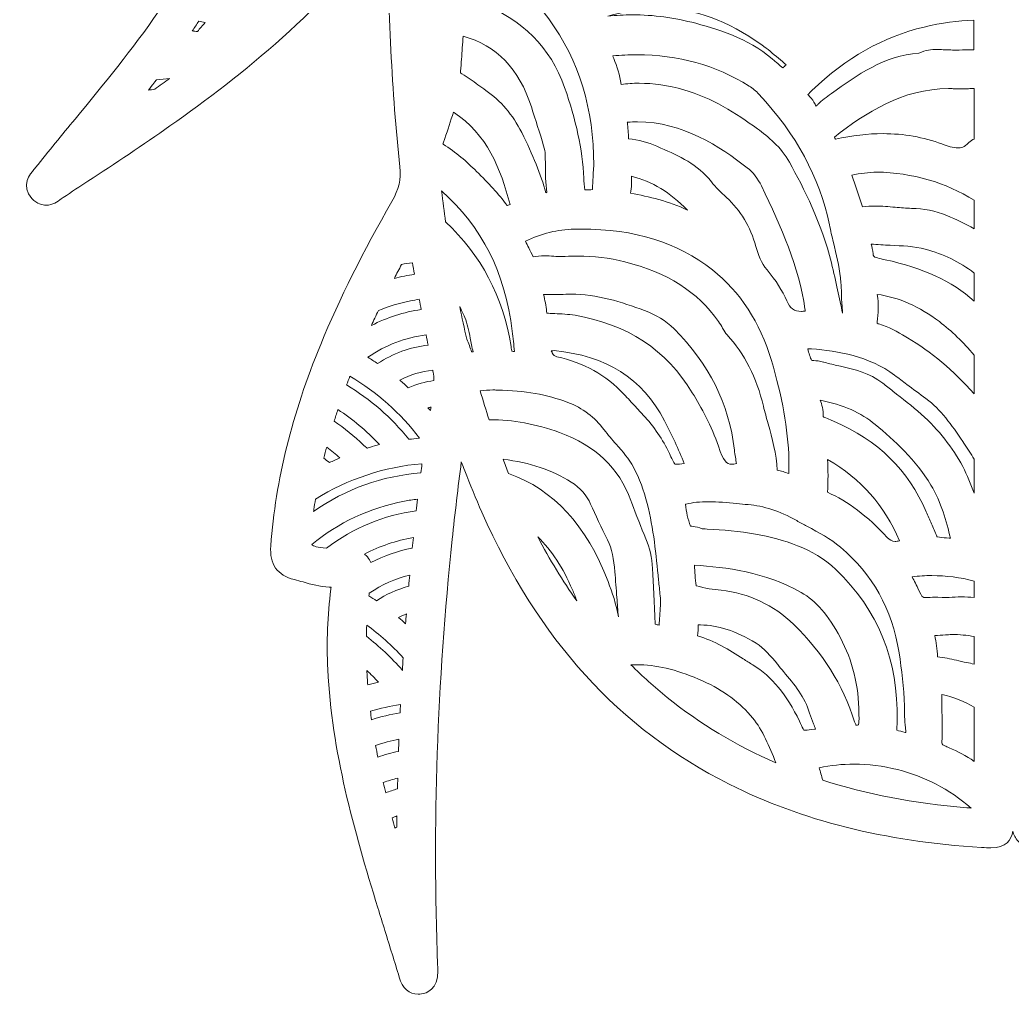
# Model space of a CAD drawing. Extents: x 55 to 1945, y -803 to -197.
# Drawn here: x 532.1 to 757.6, y -800.3 to -578.7 of the extents above; entities that cross this region are included whole.
import ezdxf

# ---------------------------------------------------------------- set-up
doc = ezdxf.new("R2010")
doc.units = 0
doc.header["$MEASUREMENT"] = 0
doc.layers.add('Layer 1', color=7, linetype='Continuous')

# ---------------------------------------------------------------- blocks, each defined once
blk = doc.blocks.new('block 2')
at = {"layer": 'Layer 1', "lineweight": 0}
for points, knots in [([(980.2, -612.68), (978.01, -609.98), (975.82, -607.29), (973.62, -604.6), (968.72, -598.59), (963.66, -592.38), (958.81, -586.19), (951.38, -576.7), (942.23, -563.82), (937.35, -548.26), (936.88, -546.77), (937, -546.29), (938.11, -545.24), (945.05, -538.69), (950.03, -531.23), (952.92, -523.05), (954.92, -517.36), (954.23, -515.91), (948.58, -513.87), (928.52, -506.64), (912.42, -493.97), (900.72, -476.21), (899.19, -473.89), (898.47, -471.72), (898.4, -469.18), (898.25, -464.07), (897.58, -458.73), (896.4, -453.32), (894.46, -444.44), (891.27, -434.42), (882.3, -427.47), (881.82, -427.09), (881.34, -426.74), (880.84, -426.4), (885.52, -422.49), (888.82, -417.27), (890.88, -410.54), (893.45, -402.18), (894.08, -392.92), (892.88, -381.39), (892.88, -381.39), (892.79, -380.54), (892.79, -380.54), (891.75, -370.64), (891.75, -370.64), (898.02, -362.41), (912.49, -343.4), (928.05, -332.67), (947, -328.65), (949, -328.22), (950.32, -327.37), (951.03, -326.06), (952.01, -324.26), (951.42, -322.25), (950.89, -320.89), (946.39, -309.26), (938.54, -301.57), (927.54, -298.03), (926.54, -297.71), (926.54, -297.65), (926.53, -296.78), (926.51, -292.92), (926.78, -289.16), (927.33, -285.61), (929.56, -271.21), (935.07, -257.96), (941.5, -243.37), (941.6, -243.13), (941.79, -242.81), (941.98, -242.48), (942.74, -241.18), (944.76, -237.73), (941.36, -235.19), (940.46, -234.51), (939.51, -234.17), (938.54, -234.17), (936.38, -234.17), (935.04, -235.8), (934.16, -236.89), (933.92, -237.18), (933.7, -237.45), (933.53, -237.61), (911.04, -259.03), (894.13, -285.43), (881.81, -318.32), (880.74, -321.18), (879.69, -324.04), (878.61, -327.02), (873.63, -315.34), (866.33, -304.93), (856.88, -296.02), (855.65, -294.86), (855.39, -294.08), (855.68, -292.39), (858.16, -277.79), (856.25, -264.3), (850, -252.3), (849.56, -251.44), (849.45, -250.71), (849.62, -249.67), (852.55, -231.6), (844.41, -214.21), (828.89, -205.34), (822.41, -201.64), (815.12, -199.69), (807.81, -199.69), (797.77, -199.69), (788.2, -203.19), (780.13, -209.83), (779.41, -210.42), (779.06, -210.53), (778.62, -210.53), (778.48, -210.53), (778.32, -210.51), (778.15, -210.49), (771.35, -209.5), (764.48, -209), (757.73, -209), (751.12, -209), (744.44, -209.48), (737.88, -210.43), (737.6, -210.47), (737.35, -210.49), (737.13, -210.49), (736.54, -210.49), (736.05, -210.36), (735.27, -209.72), (727.41, -203.26), (717.65, -199.71), (707.77, -199.71), (700.37, -199.71), (693.01, -201.69), (686.48, -205.44), (670.95, -214.36), (662.86, -231.82), (665.87, -249.91), (666.02, -250.8), (665.92, -251.42), (665.51, -252.2), (659.13, -264.39), (657.26, -277.72), (659.82, -292.95), (660.04, -294.26), (659.87, -294.75), (658.87, -295.69), (649.22, -304.74), (641.81, -315.28), (636.8, -327.05), (633.94, -319.07), (631.27, -312.04), (628.24, -305.09), (616.62, -278.45), (600.8, -255.52), (581.25, -236.94), (581.09, -236.79), (580.93, -236.62), (580.77, -236.44), (579.95, -235.53), (578.71, -234.17), (576.73, -234.17), (575.84, -234.17), (574.97, -234.46), (574.13, -235.03), (570.78, -237.34), (572.55, -240.68), (573.13, -241.78), (573.24, -241.99), (573.34, -242.19), (573.43, -242.38), (576.28, -248.67), (579.56, -256.14), (582.31, -263.9), (585.68, -273.41), (589.09, -284.74), (588.81, -296.61), (588.79, -297.46), (588.69, -297.65), (588.68, -297.67), (588.68, -297.67), (588.54, -297.81), (588, -297.98), (577.24, -301.41), (569.49, -308.75), (564.95, -319.8), (563.93, -322.29), (563.28, -324.19), (564.19, -325.96), (565.1, -327.71), (567.06, -328.29), (569.53, -328.86), (575.92, -330.33), (582.04, -332.65), (587.72, -335.77), (601.19, -343.16), (612.55, -354.39), (623.49, -371.1), (623.85, -371.66), (623.8, -372.22), (623.58, -373.56), (623.58, -373.56), (623.52, -373.89), (623.52, -373.89), (622.22, -381.95), (621.82, -389.79), (622.33, -397.19), (622.96, -406.5), (625, -417.98), (634.73, -426.42), (628.9, -430.37), (624.67, -436), (621.85, -443.54), (619.02, -451.1), (617.47, -459.67), (616.95, -470.52), (616.86, -472.32), (616.41, -473.77), (615.48, -475.22), (603.68, -493.54), (587.21, -506.58), (566.51, -513.98), (562.16, -515.53), (560.85, -518.28), (562.39, -522.64), (565.45, -531.28), (570.63, -539.02), (577.79, -545.62), (578.63, -546.39), (578.7, -546.68), (578.35, -547.79), (575.44, -557.15), (570.75, -566.38), (563.59, -576.83), (557.77, -585.33), (551.09, -593.44), (544.63, -601.29), (541.67, -604.88), (538.61, -608.6), (535.66, -612.32), (535.54, -612.47), (535.41, -612.62), (535.28, -612.76), (534.49, -613.67), (532.08, -616.41), (534.83, -619.38), (535.99, -620.63), (537.21, -620.89), (538.03, -620.89), (539.54, -620.89), (540.66, -620.06), (541.49, -619.45), (541.64, -619.33), (541.8, -619.22), (541.95, -619.12), (543.82, -617.88), (545.69, -616.65), (547.56, -615.42), (553.71, -611.38), (560.08, -607.2), (566.2, -602.87), (582.76, -591.14), (601.36, -576.52), (615.64, -556.17), (615.74, -576.94), (616.67, -595.29), (618.46, -612.13), (618.77, -614.99), (618.25, -617.27), (616.67, -620.01), (610.06, -631.48), (604.76, -642.12), (600.47, -652.54), (593.95, -668.39), (590.23, -683.37), (589.12, -698.34), (588.81, -702.55), (590.57, -705.07), (594.5, -706.04), (595.16, -706.2), (595.81, -706.39), (596.46, -706.57), (598.33, -707.1), (600.26, -707.65), (602.39, -707.73), (602.56, -707.74), (602.7, -707.75), (602.81, -707.76), (602.81, -707.88), (602.79, -708.04), (602.77, -708.24), (602.01, -714.13), (601.78, -720.27), (602.07, -726.49), (602.98, -745.23), (607.98, -762.81), (613.46, -780.66), (614, -782.4), (614.53, -784.13), (615.07, -785.87), (616.16, -789.4), (617.25, -792.92), (618.32, -796.46), (619.08, -799.02), (620.54, -800.31), (622.65, -800.31), (622.89, -800.31), (623.15, -800.29), (623.4, -800.25), (624.33, -800.11), (627.35, -799.3), (627.08, -794.98), (627.07, -794.76), (627.07, -794.54), (627.07, -794.32), (627.06, -794.11), (627.06, -793.91), (627.05, -793.7), (625.82, -761.99), (626.93, -729.41), (630.36, -696.86), (630.98, -691), (631.71, -685.05), (632.42, -679.28), (632.69, -679.96), (632.96, -680.63), (633.22, -681.3), (634.46, -684.4), (635.73, -687.6), (637.11, -690.71), (649.92, -719.72), (668.32, -739.95), (693.35, -752.56), (709.85, -760.88), (728.61, -765.58), (750.68, -766.94), (751.51, -766.99), (752.19, -767.02), (752.79, -767.02), (756.35, -767.02), (757.46, -765.31), (757.8, -763.21), (758, -764.02), (758.36, -764.85), (759.01, -765.54), (760.45, -767.08), (762.53, -767.08), (763.21, -767.08), (763.57, -767.08), (763.94, -767.06), (764.34, -767.03), (771.51, -766.46), (780, -765.65), (788.57, -763.93), (814.74, -758.68), (835.61, -747.7), (852.36, -730.37), (865.29, -717), (875.34, -700.19), (882.99, -679.08), (884.8, -693.05), (886.21, -707.24), (887.26, -722.18), (888.8, -744.02), (889.17, -767.54), (888.39, -794.08), (888.39, -794.25), (888.38, -794.44), (888.36, -794.62), (888.28, -795.87), (888.02, -799.66), (892.08, -800.24), (892.34, -800.27), (892.59, -800.29), (892.82, -800.29), (896.11, -800.29), (896.91, -797.31), (897.25, -796.03), (897.3, -795.85), (897.35, -795.67), (897.4, -795.49), (899.41, -788.96), (901.41, -782.42), (903.41, -775.88), (909.48, -755.92), (915.7, -732.57), (912.59, -707.84), (915.13, -707.63), (917.54, -706.99), (919.86, -706.37), (919.86, -706.37), (921.02, -706.06), (921.02, -706.06), (925.04, -705.01), (926.82, -702.51), (926.46, -698.41), (925.72, -690.03), (924.43, -682.34), (922.53, -674.89), (917.08, -653.5), (906.86, -634.03), (897.58, -617.8), (896.89, -616.6), (896.59, -615.87), (896.69, -614.91), (898.6, -597.76), (899.6, -578.96), (899.83, -556.08), (904.49, -562.78), (909.84, -569.14), (916.05, -575.39), (933.48, -592.92), (953.58, -606.31), (974.35, -619.6), (975.12, -620.09), (976.28, -620.83), (977.69, -620.83), (977.69, -620.83), (977.69, -620.83), (977.69, -620.83), (978.58, -620.83), (979.88, -620.54), (981, -619.13), (983.22, -616.33), (981.17, -613.85), (980.4, -612.92), (980.4, -612.92), (980.2, -612.68), (980.2, -612.68)], [0, 0, 0, 0, 1, 1, 1, 2, 2, 2, 3, 3, 3, 4, 4, 4, 5, 5, 5, 6, 6, 6, 7, 7, 7, 8, 8, 8, 9, 9, 9, 10, 10, 10, 11, 11, 11, 12, 12, 12, 13, 13, 13, 14, 14, 14, 15, 15, 15, 16, 16, 16, 17, 17, 17, 18, 18, 18, 19, 19, 19, 20, 20, 20, 21, 21, 21, 22, 22, 22, 23, 23, 23, 24, 24, 24, 25, 25, 25, 26, 26, 26, 27, 27, 27, 28, 28, 28, 29, 29, 29, 30, 30, 30, 31, 31, 31, 32, 32, 32, 33, 33, 33, 34, 34, 34, 35, 35, 35, 36, 36, 36, 37, 37, 37, 38, 38, 38, 39, 39, 39, 40, 40, 40, 41, 41, 41, 42, 42, 42, 43, 43, 43, 44, 44, 44, 45, 45, 45, 46, 46, 46, 47, 47, 47, 48, 48, 48, 49, 49, 49, 50, 50, 50, 51, 51, 51, 52, 52, 52, 53, 53, 53, 54, 54, 54, 55, 55, 55, 56, 56, 56, 57, 57, 57, 58, 58, 58, 59, 59, 59, 60, 60, 60, 61, 61, 61, 62, 62, 62, 63, 63, 63, 64, 64, 64, 65, 65, 65, 66, 66, 66, 67, 67, 67, 68, 68, 68, 69, 69, 69, 70, 70, 70, 71, 71, 71, 72, 72, 72, 73, 73, 73, 74, 74, 74, 75, 75, 75, 76, 76, 76, 77, 77, 77, 78, 78, 78, 79, 79, 79, 80, 80, 80, 81, 81, 81, 82, 82, 82, 83, 83, 83, 84, 84, 84, 85, 85, 85, 86, 86, 86, 87, 87, 87, 88, 88, 88, 89, 89, 89, 90, 90, 90, 91, 91, 91, 92, 92, 92, 93, 93, 93, 94, 94, 94, 95, 95, 95, 96, 96, 96, 97, 97, 97, 98, 98, 98, 99, 99, 99, 100, 100, 100, 101, 101, 101, 102, 102, 102, 103, 103, 103, 104, 104, 104, 105, 105, 105, 106, 106, 106, 107, 107, 107, 108, 108, 108, 109, 109, 109, 110, 110, 110, 111, 111, 111, 112, 112, 112, 113, 113, 113, 114, 114, 114, 115, 115, 115, 116, 116, 116, 117, 117, 117, 118, 118, 118, 119, 119, 119, 120, 120, 120, 121, 121, 121, 122, 122, 122, 123, 123, 123, 124, 124, 124, 125, 125, 125, 126, 126, 126, 127, 127, 127, 128, 128, 128, 129, 129, 129, 130, 130, 130, 131, 131, 131, 132, 132, 132, 133, 133, 133, 134, 134, 134, 135, 135, 135, 136, 136, 136, 137, 137, 137, 138, 138, 138, 139, 139, 139, 140, 140, 140, 141, 141, 141, 142, 142, 142, 142]), ([(652.31, -578.49), (659.25, -588.13), (662.59, -599.03), (662.52, -611.8), (662.52, -611.8), (662.42, -613.64), (662.42, -613.64), (662.36, -614.87), (662.29, -616.1), (662.24, -617.34), (661.73, -617.37), (661.3, -617.39), (660.93, -617.39), (660.76, -617.39), (660.63, -617.38), (660.52, -617.37), (660.39, -616.71), (660.32, -615.39), (660.29, -614.77), (659.94, -608.18), (658.51, -601.42), (655.91, -594.1), (652.67, -584.97), (646.4, -578.7), (636.72, -574.9), (635.25, -574.33), (633.75, -573.8), (632.26, -573.35), (632.32, -571.13), (631.8, -569.14), (631.29, -567.22), (631.14, -566.64), (630.99, -566.08), (630.87, -565.52), (640.02, -566.92), (647.04, -571.17), (652.31, -578.49)], [0, 0, 0, 0, 1, 1, 1, 2, 2, 2, 3, 3, 3, 4, 4, 4, 5, 5, 5, 6, 6, 6, 7, 7, 7, 8, 8, 8, 9, 9, 9, 10, 10, 10, 11, 11, 11, 12, 12, 12, 12]), ([(673.62, -576.47), (674.47, -576.39), (675.35, -576.34), (676.27, -576.28), (676.7, -576.26), (677.14, -576.23), (677.6, -576.2), (677.79, -576.2), (677.97, -576.2), (678.16, -576.2), (685.56, -576.2), (692.74, -578.82), (700.74, -584.44), (702.03, -585.35), (703.25, -586.38), (704.54, -587.48), (705.12, -587.97), (705.7, -588.46), (706.29, -588.95), (706.01, -589.22), (705.73, -589.48), (705.5, -589.67), (705.16, -589.39), (704.7, -588.96), (704.27, -588.57), (704.27, -588.57), (704.18, -588.49), (704.18, -588.49), (698.65, -583.46), (692.03, -581.2), (685.71, -579.52), (680.91, -578.24), (676.07, -577.59), (671.33, -577.59), (669.48, -577.59), (667.61, -577.69), (665.76, -577.88), (668.48, -577.07), (671.2, -576.71), (673.62, -576.47)], [0, 0, 0, 0, 1, 1, 1, 2, 2, 2, 3, 3, 3, 4, 4, 4, 5, 5, 5, 6, 6, 6, 7, 7, 7, 8, 8, 8, 9, 9, 9, 10, 10, 10, 11, 11, 11, 12, 12, 12, 13, 13, 13, 13]), ([(572.46, -581.4), (572.06, -581.33), (571.66, -581.28), (571.26, -581.26), (571.77, -580.51), (572.27, -579.77), (572.75, -579.04), (573.23, -579.12), (573.71, -579.22), (574.19, -579.36), (573.59, -580.03), (573.01, -580.71), (572.46, -581.4)], [0, 0, 0, 0, 1, 1, 1, 2, 2, 2, 3, 3, 3, 4, 4, 4, 4]), ([(737.61, -580.36), (741.61, -579.39), (745.34, -578.89), (748.96, -578.82), (748.96, -578.82), (748.96, -585.54), (748.96, -585.54), (748.82, -585.54), (748.67, -585.54), (748.52, -585.54), (747.54, -585.54), (746.57, -585.56), (745.63, -585.6), (745.4, -585.61), (745.16, -585.61), (744.93, -585.61), (744.37, -585.61), (743.82, -585.59), (743.26, -585.57), (743.26, -585.57), (742.7, -585.55), (742.7, -585.55), (742.45, -585.54), (742.19, -585.53), (741.93, -585.52), (741.45, -585.5), (740.97, -585.47), (740.49, -585.47), (739.38, -585.47), (737.94, -585.58), (736.45, -586.34), (728.5, -586.88), (722.43, -591.26), (716.56, -595.5), (716.03, -595.89), (715.49, -596.27), (714.95, -596.66), (714.41, -597.05), (713.94, -597.5), (713.53, -597.89), (713.39, -598.03), (713.2, -598.21), (713.02, -598.38), (712.79, -597.79), (712.49, -597.12), (711.93, -596.53), (711.78, -596.38), (711.46, -596.04), (711.2, -595.74), (711.47, -595.46), (711.83, -595.12), (712.14, -594.82), (719.98, -587.32), (728.31, -582.59), (737.61, -580.36)], [0, 0, 0, 0, 1, 1, 1, 2, 2, 2, 3, 3, 3, 4, 4, 4, 5, 5, 5, 6, 6, 6, 7, 7, 7, 8, 8, 8, 9, 9, 9, 10, 10, 10, 11, 11, 11, 12, 12, 12, 13, 13, 13, 14, 14, 14, 15, 15, 15, 16, 16, 16, 17, 17, 17, 18, 18, 18, 18]), ([(637.99, -594.77), (637.4, -594.35), (636.81, -593.93), (636.22, -593.5), (635.06, -592.66), (633.86, -591.78), (632.57, -591), (632.35, -590.87), (632.26, -590.79), (632.24, -590.79), (632.24, -590.75), (632.22, -590.62), (632.25, -590.38), (632.44, -588.6), (632.55, -586.81), (632.66, -585.07), (632.71, -584.19), (632.77, -583.31), (632.83, -582.43), (640.46, -584.55), (645.54, -589.83), (648.36, -598.54), (649.32, -601.51), (650.26, -604.42), (651.15, -607.36), (651.37, -608.09), (651.49, -608.77), (651.5, -609.36), (651.53, -610.1), (651.53, -610.85), (651.54, -611.6), (651.56, -613.68), (651.58, -615.82), (651.88, -617.99), (651.85, -617.99), (651.65, -618.05), (651.65, -618.05), (650.49, -613.83), (648.74, -609.48), (646.16, -604.38), (644.09, -600.27), (641.41, -597.13), (637.99, -594.77)], [0, 0, 0, 0, 1, 1, 1, 2, 2, 2, 3, 3, 3, 4, 4, 4, 5, 5, 5, 6, 6, 6, 7, 7, 7, 8, 8, 8, 9, 9, 9, 10, 10, 10, 11, 11, 11, 12, 12, 12, 13, 13, 13, 14, 14, 14, 14]), ([(707, -611.09), (705.1, -607.67), (702.13, -605.25), (699.75, -603.52), (694.85, -599.97), (689.43, -596.43), (683.04, -594.65), (679.42, -593.64), (676.09, -593.15), (672.85, -593.15), (671.48, -593.15), (670.1, -593.25), (668.76, -593.43), (668.47, -591.29), (667.77, -589.37), (667.09, -587.5), (667.02, -587.31), (666.95, -587.11), (666.88, -586.92), (668.73, -586.76), (670.55, -586.67), (672.31, -586.67), (681.83, -586.67), (690.19, -589), (697.87, -593.79), (698.67, -594.29), (699.44, -594.93), (700.1, -595.63), (708.59, -604.78), (713.82, -614.49), (716.1, -625.32), (716.38, -626.68), (716.7, -628.03), (717.01, -629.34), (717.67, -632.1), (718.29, -634.71), (718.61, -637.39), (718.74, -638.43), (718.79, -639.5), (718.84, -640.62), (718.86, -640.95), (718.87, -641.28), (718.89, -641.6), (718.85, -641.81), (718.84, -642.02), (718.85, -642.24), (718.88, -642.58), (718.91, -642.92), (718.94, -643.26), (719.01, -643.98), (719.07, -644.66), (719.07, -645.32), (719.07, -645.36), (719.08, -645.4), (719.08, -645.44), (719.07, -645.44), (719.07, -645.44), (719.07, -645.44), (719.07, -645.44), (719.07, -645.44), (719.07, -645.43), (718.43, -642.09), (717.63, -638.45), (716.55, -633.98), (714.36, -624.99), (710.3, -617.03), (707, -611.09)], [0, 0, 0, 0, 1, 1, 1, 2, 2, 2, 3, 3, 3, 4, 4, 4, 5, 5, 5, 6, 6, 6, 7, 7, 7, 8, 8, 8, 9, 9, 9, 10, 10, 10, 11, 11, 11, 12, 12, 12, 13, 13, 13, 14, 14, 14, 15, 15, 15, 16, 16, 16, 17, 17, 17, 18, 18, 18, 19, 19, 19, 20, 20, 20, 21, 21, 21, 22, 22, 22, 22]), ([(562.73, -594.51), (562.25, -594.58), (561.77, -594.65), (561.29, -594.74), (561.72, -594.2), (562.15, -593.65), (562.58, -593.09), (562.77, -592.85), (562.96, -592.6), (563.16, -592.35), (564.14, -592.23), (565.14, -592.14), (566.13, -592.07), (565, -592.89), (563.87, -593.71), (562.73, -594.51)], [0, 0, 0, 0, 1, 1, 1, 2, 2, 2, 3, 3, 3, 4, 4, 4, 5, 5, 5, 5]), ([(717.46, -605.86), (717.43, -605.81), (717.3, -605.5), (717.25, -605.39), (724.26, -599.9), (732.8, -594.37), (743.15, -594.37), (743.52, -594.37), (743.89, -594.37), (744.26, -594.39), (744.69, -594.4), (745.12, -594.41), (745.55, -594.41), (745.9, -594.41), (747.7, -594.39), (747.74, -594.39), (748.15, -594.37), (748.57, -594.36), (748.98, -594.35), (748.98, -594.35), (748.99, -605.85), (748.99, -605.85), (748.67, -605.98), (748.19, -606.21), (747.77, -606.66), (746.8, -607.73), (745.99, -607.87), (745.33, -607.87), (744.25, -607.87), (742.94, -607.42), (741.7, -606.96), (737.5, -605.4), (732.99, -604.61), (728.29, -604.61), (724.83, -604.61), (721.28, -605.02), (717.46, -605.86)], [0, 0, 0, 0, 1, 1, 1, 2, 2, 2, 3, 3, 3, 4, 4, 4, 5, 5, 5, 6, 6, 6, 7, 7, 7, 8, 8, 8, 9, 9, 9, 10, 10, 10, 11, 11, 11, 12, 12, 12, 12]), ([(643.51, -620.72), (643.37, -620.77), (643.23, -620.82), (643.09, -620.87), (643.01, -620.9), (642.92, -620.94), (642.83, -620.97), (640.88, -618.24), (638.64, -615.89), (635.89, -613.21), (633.66, -611.03), (631.22, -608.76), (628.28, -607.03), (628.27, -607.03), (628.26, -607.02), (628.26, -607.02), (628.27, -606.96), (628.29, -606.87), (628.33, -606.77), (628.33, -606.77), (628.69, -605.69), (628.69, -605.69), (629.34, -603.75), (630.02, -601.75), (630.63, -599.74), (638.32, -604.62), (641.39, -612.67), (643.51, -620.72)], [0, 0, 0, 0, 1, 1, 1, 2, 2, 2, 3, 3, 3, 4, 4, 4, 5, 5, 5, 6, 6, 6, 7, 7, 7, 8, 8, 8, 9, 9, 9, 9]), ([(677.8, -607.91), (677.8, -607.91), (676.86, -607.49), (676.86, -607.49), (674.85, -606.61), (672.7, -606.04), (670.44, -605.78), (670.44, -605.74), (670.44, -605.71), (670.44, -605.67), (670.4, -604.48), (670.3, -603.34), (670.18, -602.08), (670.18, -602.07), (670.17, -602.05), (670.17, -602.03), (670.2, -602.03), (670.22, -602.03), (670.24, -602.02), (670.98, -601.97), (671.74, -601.94), (672.48, -601.94), (682.73, -601.94), (691.2, -607.52), (697.42, -612.39), (698.74, -613.42), (699.86, -614.84), (700.66, -616.51), (705.26, -626.09), (709.17, -634.81), (710.55, -644.49), (710.55, -644.49), (710.61, -644.9), (710.62, -645.01), (710.5, -645.01), (710.2, -645.02), (710.16, -645.02), (710.02, -645.04), (709.87, -645.04), (709.73, -645.04), (708.11, -645.04), (707.16, -644.35), (706.42, -642.65), (705.4, -640.28), (703.97, -638.03), (701.92, -635.6), (700.61, -634.05), (699.94, -632.12), (699.41, -630.26), (698.13, -625.77), (695.88, -622.03), (692.72, -619.14), (691.36, -617.89), (690.25, -616.8), (689.27, -615.55), (686.13, -611.53), (681.9, -609.69), (677.8, -607.91)], [0, 0, 0, 0, 1, 1, 1, 2, 2, 2, 3, 3, 3, 4, 4, 4, 5, 5, 5, 6, 6, 6, 7, 7, 7, 8, 8, 8, 9, 9, 9, 10, 10, 10, 11, 11, 11, 12, 12, 12, 13, 13, 13, 14, 14, 14, 15, 15, 15, 16, 16, 16, 17, 17, 17, 18, 18, 18, 19, 19, 19, 19]), ([(742.78, -623.25), (740.2, -622.19), (737.51, -621.64), (734.8, -621.6), (733.58, -621.59), (732.35, -621.47), (731.04, -621.35), (729.6, -621.21), (728.11, -621.07), (726.58, -621.07), (725.52, -621.07), (724.53, -621.14), (723.61, -621.29), (722.81, -618.86), (721.99, -616.44), (721.17, -614.02), (723.13, -613.69), (725, -613.4), (726.88, -613.35), (735.09, -613.53), (742.53, -615.69), (749, -619.77), (749, -619.77), (749.01, -626.25), (749.01, -626.25), (747.06, -625.15), (744.98, -624.15), (742.78, -623.25)], [0, 0, 0, 0, 1, 1, 1, 2, 2, 2, 3, 3, 3, 4, 4, 4, 5, 5, 5, 6, 6, 6, 7, 7, 7, 8, 8, 8, 9, 9, 9, 9]), ([(671.15, -614.31), (675.81, -615.52), (679.87, -617.95), (683.84, -621.98), (679.54, -619.95), (675.11, -618.94), (670.9, -618.17), (671.16, -616.82), (671.16, -615.5), (671.15, -614.31)], [0, 0, 0, 0, 1, 1, 1, 2, 2, 2, 3, 3, 3, 3]), ([(628.85, -624.69), (628.53, -622.4), (628.23, -620.03), (627.94, -617.61), (637.19, -625.81), (642.45, -636.26), (643.99, -649.54), (644.17, -651.08), (644.36, -652.61), (644.55, -654.15), (644.26, -654.14), (644.07, -654.13), (643.94, -654.11), (643.89, -653.92), (643.82, -653.59), (643.73, -653.02), (641.93, -641.68), (636.92, -632.16), (628.85, -624.69)], [0, 0, 0, 0, 1, 1, 1, 2, 2, 2, 3, 3, 3, 4, 4, 4, 5, 5, 5, 6, 6, 6, 6]), ([(658.11, -626.33), (658.61, -626.32), (659.11, -626.32), (659.61, -626.32), (671.99, -626.32), (681.49, -629.27), (689.5, -635.6), (695.89, -640.66), (700.28, -647.41), (702.94, -656.24), (705.38, -664.35), (706.68, -671.75), (706.91, -678.78), (706.91, -679.27), (706.91, -679.75), (706.9, -680.24), (706.9, -680.79), (706.89, -681.35), (706.89, -681.92), (706.02, -681.6), (705.14, -681.33), (704.24, -681.13), (704.09, -677.41), (703.12, -673.96), (702.18, -670.61), (701.79, -669.23), (701.43, -667.93), (701.11, -666.61), (699.56, -660.08), (696.78, -654.62), (692.85, -650.4), (692.5, -650.03), (692.18, -649.46), (691.83, -648.86), (691.55, -648.37), (691.26, -647.86), (690.9, -647.36), (686.12, -640.54), (679.35, -636.22), (669.61, -633.78), (666.08, -632.89), (662.49, -632.44), (658.96, -632.44), (658, -632.44), (657.03, -632.47), (656.07, -632.54), (655.81, -632.56), (655.54, -632.56), (655.28, -632.56), (654.69, -632.56), (654.08, -632.53), (653.44, -632.49), (652.76, -632.45), (652.06, -632.41), (651.34, -632.41), (650.39, -632.41), (649.56, -632.48), (648.78, -632.63), (648.43, -631.94), (648.09, -631.25), (647.75, -630.56), (647.5, -630.05), (647.26, -629.55), (647.01, -629.05), (650.62, -627.31), (654.35, -626.4), (658.11, -626.33)], [0, 0, 0, 0, 1, 1, 1, 2, 2, 2, 3, 3, 3, 4, 4, 4, 5, 5, 5, 6, 6, 6, 7, 7, 7, 8, 8, 8, 9, 9, 9, 10, 10, 10, 11, 11, 11, 12, 12, 12, 13, 13, 13, 14, 14, 14, 15, 15, 15, 16, 16, 16, 17, 17, 17, 18, 18, 18, 19, 19, 19, 20, 20, 20, 21, 21, 21, 22, 22, 22, 22]), ([(749.01, -642.71), (743.87, -638.12), (737.34, -635.09), (728.81, -633.3), (728.21, -633.17), (727.59, -633.04), (727.01, -632.88), (726.06, -632.62), (726.05, -632.43), (726.03, -631.94), (725.98, -631.11), (725.78, -630.37), (725.59, -629.72), (727.03, -629.87), (728.5, -629.93), (729.93, -629.99), (732.59, -630.11), (735.34, -630.23), (737.91, -630.9), (742, -631.97), (745.64, -633.74), (749.01, -636.31), (749.01, -636.31), (749.01, -642.71), (749.01, -642.71)], [0, 0, 0, 0, 1, 1, 1, 2, 2, 2, 3, 3, 3, 4, 4, 4, 5, 5, 5, 6, 6, 6, 7, 7, 7, 8, 8, 8, 8]), ([(618.84, -634.37), (619.65, -634.21), (620.48, -634.08), (621.31, -633.96), (621.47, -634.81), (621.62, -635.69), (621.79, -636.6), (620.24, -636.83), (618.71, -637.14), (617.21, -637.52), (617.74, -636.49), (618.28, -635.44), (618.84, -634.37)], [0, 0, 0, 0, 1, 1, 1, 2, 2, 2, 3, 3, 3, 4, 4, 4, 4]), ([(613.58, -644.85), (615.89, -643.89), (618.34, -643.14), (620.88, -642.63), (621.53, -642.5), (622.19, -642.39), (622.87, -642.29), (623.02, -643.07), (623.17, -643.85), (623.32, -644.62), (619.37, -645.18), (615.55, -646.41), (611.99, -648.25), (612.51, -647.12), (613.04, -645.99), (613.58, -644.85)], [0, 0, 0, 0, 1, 1, 1, 2, 2, 2, 3, 3, 3, 4, 4, 4, 5, 5, 5, 5]), ([(658.28, -645.93), (656.72, -645.67), (655.18, -645.6), (653.68, -645.53), (653.2, -645.51), (652.72, -645.49), (652.24, -645.46), (652.07, -645.45), (651.96, -645.43), (651.89, -645.42), (651.87, -645.35), (651.85, -645.25), (651.83, -645.1), (651.69, -643.76), (651.42, -642.46), (651.14, -641.21), (651.41, -641.21), (654.85, -641.21), (654.85, -641.21), (654.92, -641.21), (654.98, -641.21), (655.05, -641.2), (655.8, -641.14), (656.57, -641.11), (657.33, -641.11), (663.22, -641.11), (668.86, -642.9), (674.08, -644.83), (676.77, -645.83), (678.9, -647.16), (680.79, -649.03), (688.79, -656.97), (693.28, -665.98), (694.51, -676.58), (694.65, -677.73), (694.81, -678.73), (695.01, -679.63), (694.98, -679.64), (694.95, -679.65), (694.92, -679.65), (694.55, -679.74), (694.2, -679.78), (693.9, -679.78), (692.74, -679.78), (692.03, -679.19), (690.87, -675.71), (689.31, -671.06), (687, -666.94), (684.94, -663.53), (679.07, -653.81), (670.1, -647.89), (658.28, -645.93)], [0, 0, 0, 0, 1, 1, 1, 2, 2, 2, 3, 3, 3, 4, 4, 4, 5, 5, 5, 6, 6, 6, 7, 7, 7, 8, 8, 8, 9, 9, 9, 10, 10, 10, 11, 11, 11, 12, 12, 12, 13, 13, 13, 14, 14, 14, 15, 15, 15, 16, 16, 16, 17, 17, 17, 17]), ([(749, -663.79), (744.25, -658.43), (739.28, -654.25), (733.84, -651.02), (733.84, -651.02), (733.45, -650.79), (733.45, -650.79), (731.58, -649.67), (729.64, -648.52), (727.33, -647.9), (727.19, -647.86), (727.07, -647.82), (726.98, -647.79), (726.98, -647.7), (726.98, -647.58), (726.98, -647.43), (727.19, -645.54), (727.36, -643.39), (726.99, -641.16), (731.9, -641.85), (736.53, -643.89), (741.1, -647.37), (743.91, -649.52), (746.51, -652.01), (749, -654.98), (749, -654.98), (749, -663.79), (749, -663.79)], [0, 0, 0, 0, 1, 1, 1, 2, 2, 2, 3, 3, 3, 4, 4, 4, 5, 5, 5, 6, 6, 6, 7, 7, 7, 8, 8, 8, 9, 9, 9, 9]), ([(634.77, -654.24), (634.45, -653.27), (634.08, -652.31), (633.68, -651.35), (633.11, -648.92), (632.58, -646.45), (632.07, -643.93), (632.47, -644.74), (632.85, -645.56), (633.21, -646.39), (633.82, -647.83), (634.13, -649.42), (634.46, -651.11), (634.65, -652.13), (634.85, -653.18), (635.13, -654.23), (635.11, -654.23), (634.88, -654.24), (634.77, -654.24)], [0, 0, 0, 0, 1, 1, 1, 2, 2, 2, 3, 3, 3, 4, 4, 4, 5, 5, 5, 6, 6, 6, 6]), ([(624.44, -650.36), (624.59, -651.14), (624.74, -651.91), (624.89, -652.69), (620.78, -653.18), (616.93, -654.59), (613.39, -656.89), (612.66, -656.4), (611.94, -655.93), (611.21, -655.48), (615.27, -652.66), (619.7, -650.95), (624.44, -650.36)], [0, 0, 0, 0, 1, 1, 1, 2, 2, 2, 3, 3, 3, 4, 4, 4, 4]), ([(683.1, -679.65), (682.31, -679.74), (681.68, -679.8), (681.25, -679.8), (681.13, -679.8), (681.04, -679.79), (680.99, -679.79), (680.71, -679.44), (680.19, -678.33), (679.72, -677.33), (678.24, -674.17), (676.28, -671.29), (673.73, -668.55), (673.17, -667.95), (672.62, -667.35), (672.07, -666.75), (671.18, -665.79), (670.3, -664.83), (669.41, -663.89), (665.34, -659.55), (660.2, -656.68), (654.14, -655.36), (653.74, -655.27), (653.34, -654.94), (653.09, -654.49), (653, -654.33), (652.94, -654.17), (652.89, -654.02), (653.11, -654.01), (653.32, -653.99), (653.53, -653.96), (665.51, -655.1), (673.49, -660.18), (678.62, -669.91), (680.34, -673.17), (681.81, -676.36), (683.1, -679.65)], [0, 0, 0, 0, 1, 1, 1, 2, 2, 2, 3, 3, 3, 4, 4, 4, 5, 5, 5, 6, 6, 6, 7, 7, 7, 8, 8, 8, 9, 9, 9, 10, 10, 10, 11, 11, 11, 12, 12, 12, 12]), ([(749, -686.4), (748.27, -684.36), (747.45, -682.31), (746.4, -680.32), (744.08, -675.92), (741, -672.03), (736.99, -668.43), (734.91, -666.57), (732.7, -664.85), (730.56, -663.2), (729.78, -662.6), (729, -661.99), (728.23, -661.38), (725.22, -659.01), (721.87, -658.25), (718.63, -657.52), (717.53, -657.27), (716.49, -657.04), (715.47, -656.74), (715.26, -656.68), (715.05, -656.64), (714.84, -656.6), (714.8, -656.6), (714.76, -656.59), (714.75, -656.59), (714.75, -656.59), (714.74, -656.59), (714.75, -656.59), (713.94, -656.3), (713.16, -656.26), (712.54, -656.24), (712.41, -656.23), (712.23, -656.23), (712.09, -656.22), (711.69, -655.49), (711.44, -654.56), (711.19, -653.56), (711.26, -653.56), (711.83, -653.56), (712.05, -653.56), (718.08, -654.05), (725.03, -655.16), (730.94, -659.56), (731.87, -660.24), (732.78, -660.93), (733.7, -661.63), (735.15, -662.72), (736.6, -663.81), (738.06, -664.88), (741.46, -667.35), (743.87, -670.87), (746.42, -674.59), (746.42, -674.59), (746.68, -674.97), (746.68, -674.97), (747.5, -676.17), (748.28, -677.4), (749, -678.66), (749, -678.66), (749, -686.4), (749, -686.4)], [0, 0, 0, 0, 1, 1, 1, 2, 2, 2, 3, 3, 3, 4, 4, 4, 5, 5, 5, 6, 6, 6, 7, 7, 7, 8, 8, 8, 9, 9, 9, 10, 10, 10, 11, 11, 11, 12, 12, 12, 13, 13, 13, 14, 14, 14, 15, 15, 15, 16, 16, 16, 17, 17, 17, 18, 18, 18, 19, 19, 19, 20, 20, 20, 20]), ([(620.38, -662.4), (619.73, -661.79), (619.09, -661.21), (618.45, -660.67), (620.82, -659.45), (623.32, -658.7), (625.95, -658.42), (625.97, -658.56), (626, -658.7), (626.02, -658.84), (626.13, -659.44), (626.19, -660.09), (626.2, -660.78), (624.26, -661.01), (622.32, -661.55), (620.38, -662.4)], [0, 0, 0, 0, 1, 1, 1, 2, 2, 2, 3, 3, 3, 4, 4, 4, 5, 5, 5, 5]), ([(607.1, -659.78), (613.24, -663.38), (618.64, -668.19), (622.93, -673.87), (622.07, -673.94), (621.26, -674.03), (620.49, -674.13), (616.51, -669.16), (611.76, -665.01), (606.35, -661.77), (606.6, -661.1), (606.85, -660.44), (607.1, -659.78)], [0, 0, 0, 0, 1, 1, 1, 2, 2, 2, 3, 3, 3, 4, 4, 4, 4]), ([(638.74, -669.66), (638.05, -667.54), (637.38, -665.35), (636.74, -663.11), (637.72, -662.97), (638.66, -662.9), (639.56, -662.9), (639.87, -662.9), (640.18, -662.91), (640.48, -662.93), (640.51, -662.93), (640.54, -662.93), (640.57, -662.93), (647, -663.07), (651.95, -663.93), (656.61, -665.72), (660.03, -667.03), (662.73, -669.07), (664.88, -671.95), (665.76, -673.12), (666.7, -674.19), (667.62, -675.23), (669.13, -676.95), (670.56, -678.57), (671.57, -680.48), (672.92, -683.03), (673.94, -685.74), (674.7, -688.76), (676.13, -694.42), (676.71, -700.38), (677.28, -706.14), (677.39, -707.33), (677.51, -708.52), (677.63, -709.71), (677.79, -711.19), (677.67, -712.71), (677.54, -714.32), (677.49, -715), (677.44, -715.7), (677.4, -716.41), (677.4, -716.41), (677.39, -716.41), (677.38, -716.41), (677.12, -716.33), (676.83, -716.24), (676.51, -716.17), (676.31, -711.12), (676.12, -707.18), (675.89, -703.47), (675.74, -701.01), (675.25, -698.82), (674.38, -696.78), (673.25, -694.13), (672.22, -691.34), (671.22, -688.65), (671.22, -688.65), (671, -688.07), (671, -688.07), (668.23, -680.6), (662.92, -675.53), (654.77, -672.58), (649.42, -670.64), (644.1, -669.66), (638.97, -669.66), (638.89, -669.66), (638.82, -669.66), (638.74, -669.66)], [0, 0, 0, 0, 1, 1, 1, 2, 2, 2, 3, 3, 3, 4, 4, 4, 5, 5, 5, 6, 6, 6, 7, 7, 7, 8, 8, 8, 9, 9, 9, 10, 10, 10, 11, 11, 11, 12, 12, 12, 13, 13, 13, 14, 14, 14, 15, 15, 15, 16, 16, 16, 17, 17, 17, 18, 18, 18, 19, 19, 19, 20, 20, 20, 21, 21, 21, 22, 22, 22, 22]), ([(717.02, -670.02), (716.8, -669.92), (716.57, -669.81), (716.35, -669.7), (715.91, -669.5), (715.42, -669.26), (714.87, -669.07), (714.78, -669.03), (714.71, -669), (714.65, -668.98), (714.65, -668.95), (714.65, -668.91), (714.66, -668.86), (714.77, -667.46), (714.36, -666.23), (714.01, -665.22), (719.27, -666.29), (723.27, -668.07), (726.53, -670.77), (730.86, -674.36), (735.74, -678.8), (739.19, -684.53), (741.55, -688.45), (742.74, -692.82), (743.61, -696.58), (743.61, -696.6), (743.61, -696.62), (743.62, -696.64), (743.54, -696.64), (743.45, -696.64), (743.35, -696.64), (743.35, -696.64), (742.69, -696.57), (742.69, -696.57), (742.06, -696.49), (741.34, -696.41), (740.6, -696.32), (740.57, -696.25), (740.55, -696.2), (740.53, -696.16), (740.13, -695.21), (739.72, -694.27), (739.3, -693.33), (738.91, -692.42), (738.51, -691.52), (738.12, -690.61), (734.08, -681.1), (727.18, -674.37), (717.02, -670.02)], [0, 0, 0, 0, 1, 1, 1, 2, 2, 2, 3, 3, 3, 4, 4, 4, 5, 5, 5, 6, 6, 6, 7, 7, 7, 8, 8, 8, 9, 9, 9, 10, 10, 10, 11, 11, 11, 12, 12, 12, 13, 13, 13, 14, 14, 14, 15, 15, 15, 16, 16, 16, 16]), ([(604.38, -667.37), (607.7, -669.52), (610.86, -672.18), (613.82, -675.32), (613.09, -675.5), (612.36, -675.72), (611.64, -675.99), (611.32, -676.11), (611.17, -676.12), (611.11, -676.12), (611.07, -676.12), (610.86, -676.08), (610.23, -675.46), (608.1, -673.42), (605.86, -671.59), (603.52, -670.03), (603.8, -669.15), (604.08, -668.26), (604.38, -667.37)], [0, 0, 0, 0, 1, 1, 1, 2, 2, 2, 3, 3, 3, 4, 4, 4, 5, 5, 5, 6, 6, 6, 6]), ([(625.4, -667.61), (625.21, -667.39), (625.02, -667.17), (624.84, -666.96), (625.08, -666.89), (625.32, -666.84), (625.56, -666.79), (625.51, -667.06), (625.45, -667.33), (625.4, -667.61)], [0, 0, 0, 0, 1, 1, 1, 2, 2, 2, 3, 3, 3, 3]), ([(601.83, -675.91), (602.86, -676.67), (603.87, -677.48), (604.84, -678.35), (604.06, -678.69), (603.24, -679.04), (602.43, -679.41), (602.03, -679.07), (601.62, -678.75), (601.19, -678.42), (601.4, -677.58), (601.61, -676.74), (601.83, -675.91)], [0, 0, 0, 0, 1, 1, 1, 2, 2, 2, 3, 3, 3, 4, 4, 4, 4]), ([(665.79, -706.48), (660.85, -693.61), (653.45, -685.56), (643.19, -681.93), (642.75, -680.84), (642.32, -679.75), (641.91, -678.66), (648.1, -679.43), (653.07, -681.1), (657.37, -683.84), (659.46, -685.18), (660.92, -686.82), (661.83, -688.87), (662.91, -691.32), (664.22, -694.2), (665.7, -697.02), (666.76, -699.04), (667.05, -701.38), (667.32, -704.24), (667.51, -706.19), (667.65, -708.19), (667.79, -710.13), (667.9, -711.56), (668.01, -713.03), (668.13, -714.5), (667.67, -711.65), (666.75, -708.97), (665.79, -706.48)], [0, 0, 0, 0, 1, 1, 1, 2, 2, 2, 3, 3, 3, 4, 4, 4, 5, 5, 5, 6, 6, 6, 7, 7, 7, 8, 8, 8, 9, 9, 9, 9]), ([(715.7, -678.69), (723.3, -683.11), (728.65, -689.18), (732.02, -697.18), (731.66, -697.29), (731.29, -697.37), (731.02, -697.38), (730.38, -697.31), (729.77, -696.99), (729.27, -696.45), (724.69, -691.55), (720.37, -688.27), (715.66, -686.16), (715.86, -683.63), (715.79, -681.12), (715.7, -678.69)], [0, 0, 0, 0, 1, 1, 1, 2, 2, 2, 3, 3, 3, 4, 4, 4, 5, 5, 5, 5]), ([(623.22, -681.78), (614.39, -682.45), (606.23, -685.38), (598.85, -690.52), (598.87, -690.38), (598.89, -690.24), (598.91, -690.1), (599.03, -689.31), (599.15, -688.52), (599.28, -687.73), (606.65, -683.15), (614.95, -680.39), (623.49, -679.67), (623.4, -680.38), (623.31, -681.08), (623.22, -681.78)], [0, 0, 0, 0, 1, 1, 1, 2, 2, 2, 3, 3, 3, 4, 4, 4, 5, 5, 5, 5]), ([(622.19, -690.43), (614.83, -691.34), (607.97, -694.19), (601.75, -698.9), (599.63, -698.72), (598.81, -698.47), (598.48, -698.04), (604.48, -693.06), (611.54, -689.76), (619.5, -688.21), (620.48, -688.01), (621.48, -687.85), (622.5, -687.73), (622.4, -688.63), (622.29, -689.53), (622.19, -690.43)], [0, 0, 0, 0, 1, 1, 1, 2, 2, 2, 3, 3, 3, 4, 4, 4, 5, 5, 5, 5]), ([(718.62, -698.67), (725.94, -704.8), (730.3, -712.65), (731.93, -722.67), (732.57, -726.59), (732.99, -730.55), (733.21, -734.77), (733.06, -736.31), (733.23, -738.04), (733.4, -739.71), (733.4, -739.71), (733.48, -740.54), (733.48, -740.54), (733.49, -740.65), (733.5, -740.74), (733.49, -740.81), (733.45, -740.81), (733.39, -740.8), (733.33, -740.78), (732.65, -740.61), (731.9, -740.43), (731.47, -740.28), (731.45, -739.86), (731.47, -739.13), (731.49, -738.43), (731.49, -738.43), (731.49, -738.15), (731.49, -738.15), (731.83, -724.46), (727.14, -712.88), (717.55, -703.73), (712.36, -698.78), (705.72, -696.94), (699.32, -695.68), (695.64, -694.97), (691.94, -694.75), (688.35, -694.53), (688.35, -694.53), (687.9, -694.51), (687.9, -694.51), (687.66, -694.5), (687.31, -694.48), (687.21, -694.45), (686.49, -694.14), (685.74, -694.03), (685.14, -693.95), (684.96, -693.92), (684.73, -693.88), (684.55, -693.85), (683.95, -692.33), (683.55, -690.63), (683.37, -688.88), (683.41, -688.87), (683.46, -688.86), (683.51, -688.85), (685.05, -688.5), (686.72, -688.33), (688.62, -688.33), (690.73, -688.33), (692.84, -688.53), (695.06, -688.74), (695.92, -688.82), (696.77, -688.9), (697.62, -688.97), (701.2, -689.26), (704.71, -690.42), (708.67, -692.62), (709.44, -693.05), (710.21, -693.47), (710.99, -693.88), (713.73, -695.35), (716.33, -696.75), (718.62, -698.67)], [0, 0, 0, 0, 1, 1, 1, 2, 2, 2, 3, 3, 3, 4, 4, 4, 5, 5, 5, 6, 6, 6, 7, 7, 7, 8, 8, 8, 9, 9, 9, 10, 10, 10, 11, 11, 11, 12, 12, 12, 13, 13, 13, 14, 14, 14, 15, 15, 15, 16, 16, 16, 17, 17, 17, 18, 18, 18, 19, 19, 19, 20, 20, 20, 21, 21, 21, 22, 22, 22, 23, 23, 23, 24, 24, 24, 24]), ([(621.29, -698.87), (618.03, -699.5), (614.88, -700.6), (611.85, -702.18), (611.69, -701.73), (611.46, -701.29), (611.12, -700.89), (610.91, -700.63), (610.67, -700.41), (610.42, -700.22), (613.87, -698.42), (617.58, -697.16), (621.54, -696.46), (621.45, -697.27), (621.37, -698.07), (621.29, -698.87)], [0, 0, 0, 0, 1, 1, 1, 2, 2, 2, 3, 3, 3, 4, 4, 4, 5, 5, 5, 5]), ([(649.79, -696.27), (652.97, -699.4), (655.58, -703.39), (657.69, -708.33), (658.05, -709.19), (658.38, -710.02), (658.67, -710.84), (655.47, -706.32), (652.52, -701.49), (649.79, -696.27)], [0, 0, 0, 0, 1, 1, 1, 2, 2, 2, 3, 3, 3, 3]), ([(722.82, -738.09), (722.82, -738.09), (722.81, -738.23), (722.81, -738.23), (722.78, -738.49), (722.75, -738.84), (722.7, -739.08), (722.54, -739.1), (722.39, -739.11), (722.27, -739.11), (722.22, -739.11), (722.17, -739.11), (722.14, -739.11), (722.08, -739.01), (721.97, -738.8), (721.84, -738.39), (719.16, -729.93), (714.5, -722.48), (708, -716.24), (703.35, -711.77), (697.79, -709.16), (691.49, -708.47), (689.78, -708.28), (687.76, -708.01), (685.86, -707.43), (685.83, -707.42), (685.81, -707.42), (685.79, -707.41), (685.62, -705.83), (685.5, -704.27), (685.42, -702.77), (692.51, -703.18), (701.55, -704.3), (709.7, -708.96), (713.08, -710.89), (715.82, -714.07), (718.61, -719.27), (721.34, -724.38), (722.8, -730.31), (722.82, -736.42), (722.82, -736.64), (722.83, -736.85), (722.83, -737.07), (722.84, -737.45), (722.85, -737.8), (722.82, -738.09)], [0, 0, 0, 0, 1, 1, 1, 2, 2, 2, 3, 3, 3, 4, 4, 4, 5, 5, 5, 6, 6, 6, 7, 7, 7, 8, 8, 8, 9, 9, 9, 10, 10, 10, 11, 11, 11, 12, 12, 12, 13, 13, 13, 14, 14, 14, 15, 15, 15, 15]), ([(620.47, -707.54), (620.46, -707.54), (620.45, -707.54), (620.44, -707.54), (617.74, -708.29), (615.29, -709.4), (613.16, -710.87), (612.63, -710.49), (612.07, -710.11), (611.44, -709.72), (611.46, -709.51), (611.48, -709.3), (611.51, -709.09), (614.37, -707.17), (617.4, -705.82), (620.7, -705.01), (620.62, -705.85), (620.55, -706.69), (620.47, -707.54)], [0, 0, 0, 0, 1, 1, 1, 2, 2, 2, 3, 3, 3, 4, 4, 4, 5, 5, 5, 6, 6, 6, 6]), ([(749, -710.1), (748.04, -710.02), (747.06, -709.97), (746.06, -709.97), (745.17, -709.97), (744.24, -710.01), (743.31, -710.07), (742.8, -710.07), (740.66, -710.06), (740.11, -710.06), (739.37, -710.06), (738.63, -710.07), (737.83, -710.09), (737.44, -710.09), (737.2, -710.05), (736.88, -709.38), (736.88, -709.38), (736.39, -708.37), (736.39, -708.37), (735.91, -707.38), (735.43, -706.37), (734.9, -705.37), (736.42, -705.2), (737.93, -705.12), (739.39, -705.12), (742.66, -705.12), (745.88, -705.53), (749, -706.36), (749, -706.36), (749, -710.1), (749, -710.1)], [0, 0, 0, 0, 1, 1, 1, 2, 2, 2, 3, 3, 3, 4, 4, 4, 5, 5, 5, 6, 6, 6, 7, 7, 7, 8, 8, 8, 9, 9, 9, 10, 10, 10, 10]), ([(619.77, -716.06), (619.24, -715.57), (618.7, -715.11), (618.18, -714.66), (618.75, -714.36), (619.34, -714.09), (619.94, -713.85), (619.88, -714.59), (619.82, -715.32), (619.77, -716.06)], [0, 0, 0, 0, 1, 1, 1, 2, 2, 2, 3, 3, 3, 3]), ([(619.04, -726.67), (616.55, -723.77), (613.8, -721.17), (610.85, -718.93), (610.86, -718.07), (610.89, -717.21), (610.93, -716.37), (613.86, -718.51), (616.63, -721), (619.22, -723.81), (619.16, -724.76), (619.1, -725.72), (619.04, -726.67)], [0, 0, 0, 0, 1, 1, 1, 2, 2, 2, 3, 3, 3, 4, 4, 4, 4]), ([(712.69, -740.06), (711.75, -740.2), (711.1, -740.26), (710.66, -740.26), (710.47, -740.26), (710.36, -740.25), (710.29, -740.24), (710.11, -739.99), (709.8, -739.32), (709.52, -738.72), (709.52, -738.72), (709.28, -738.22), (709.28, -738.22), (706.48, -732.26), (703.01, -728.07), (698.68, -725.42), (697.96, -724.97), (697.24, -724.52), (696.52, -724.06), (693.34, -722.04), (690.05, -719.94), (686.11, -718.84), (686.25, -717.95), (686.31, -717.13), (686.3, -716.35), (686.47, -716.35), (686.64, -716.35), (686.81, -716.35), (690.73, -716.35), (694.74, -717.66), (699.44, -720.48), (701.26, -721.57), (702.81, -723.47), (704.31, -725.3), (704.31, -725.3), (704.37, -725.37), (704.37, -725.37), (704.8, -725.9), (705.24, -726.42), (705.68, -726.95), (708.18, -729.92), (710.53, -732.73), (711.59, -736.41), (711.83, -737.27), (712.17, -738.07), (712.49, -738.83), (712.66, -739.24), (712.83, -739.63), (712.97, -740.02), (712.88, -740.04), (712.78, -740.05), (712.69, -740.06)], [0, 0, 0, 0, 1, 1, 1, 2, 2, 2, 3, 3, 3, 4, 4, 4, 5, 5, 5, 6, 6, 6, 7, 7, 7, 8, 8, 8, 9, 9, 9, 10, 10, 10, 11, 11, 11, 12, 12, 12, 13, 13, 13, 14, 14, 14, 15, 15, 15, 16, 16, 16, 17, 17, 17, 17]), ([(749, -725.26), (748.44, -725.11), (747.87, -724.99), (747.29, -724.89), (746.54, -724.76), (745.77, -724.58), (744.97, -724.39), (743.6, -724.06), (742.2, -723.73), (740.68, -723.61), (740.61, -721.88), (740.35, -720.24), (740.08, -718.77), (740.87, -718.71), (741.66, -718.66), (742.49, -718.61), (742.97, -718.58), (743.46, -718.55), (743.94, -718.52), (745.69, -718.52), (747.39, -718.67), (749, -718.97), (749, -718.97), (749, -725.26), (749, -725.26)], [0, 0, 0, 0, 1, 1, 1, 2, 2, 2, 3, 3, 3, 4, 4, 4, 5, 5, 5, 6, 6, 6, 7, 7, 7, 8, 8, 8, 8]), ([(679.21, -732.81), (676.36, -730.51), (673.6, -728.03), (670.97, -725.41), (671.23, -725.41), (672.27, -725.4), (672.27, -725.4), (676.69, -725.4), (681.16, -726.44), (686.36, -728.66), (691.36, -730.8), (695.11, -733.42), (698.18, -736.92), (700.68, -739.76), (702.13, -743.26), (703.66, -746.97), (703.76, -747.21), (703.86, -747.45), (703.96, -747.69), (694.96, -743.81), (686.66, -738.82), (679.21, -732.81)], [0, 0, 0, 0, 1, 1, 1, 2, 2, 2, 3, 3, 3, 4, 4, 4, 5, 5, 5, 6, 6, 6, 7, 7, 7, 7]), ([(610.96, -726.7), (611.85, -727.54), (612.73, -728.42), (613.57, -729.34), (612.8, -729.52), (611.99, -729.74), (611.17, -729.98), (611.08, -728.88), (611.01, -727.79), (610.96, -726.7)], [0, 0, 0, 0, 1, 1, 1, 2, 2, 2, 3, 3, 3, 3]), ([(749, -747.39), (747.22, -746.04), (745.24, -745.14), (743.3, -744.26), (742.98, -744.11), (742.65, -743.96), (742.32, -743.81), (741.62, -743.49), (741.63, -743.41), (741.68, -742.79), (741.8, -741.39), (741.77, -740.02), (741.74, -738.7), (741.73, -738.15), (741.72, -737.6), (741.72, -737.06), (741.72, -736.84), (741.7, -736.64), (741.64, -736.44), (741.64, -736.44), (741.65, -735.16), (741.65, -735.16), (741.65, -734.16), (741.65, -733.16), (741.65, -732.14), (744.46, -732.82), (746.88, -733.77), (749, -735.02), (749, -735.02), (749, -747.39), (749, -747.39)], [0, 0, 0, 0, 1, 1, 1, 2, 2, 2, 3, 3, 3, 4, 4, 4, 5, 5, 5, 6, 6, 6, 7, 7, 7, 8, 8, 8, 9, 9, 9, 10, 10, 10, 10]), ([(618.52, -736.33), (616.31, -736.7), (614.14, -737.22), (612.02, -737.89), (611.93, -737.25), (611.85, -736.61), (611.77, -735.98), (613.98, -735.32), (616.26, -734.8), (618.61, -734.4), (618.58, -735.04), (618.55, -735.69), (618.52, -736.33)], [0, 0, 0, 0, 1, 1, 1, 2, 2, 2, 3, 3, 3, 4, 4, 4, 4]), ([(618.16, -745.09), (616.56, -745.44), (614.99, -745.87), (613.46, -746.4), (613.28, -745.51), (613.12, -744.63), (612.96, -743.75), (614.69, -743.16), (616.46, -742.69), (618.26, -742.33), (618.23, -743.25), (618.2, -744.17), (618.16, -745.09)], [0, 0, 0, 0, 1, 1, 1, 2, 2, 2, 3, 3, 3, 4, 4, 4, 4]), ([(747.31, -757.91), (735.24, -756.87), (724.52, -754.82), (714.59, -751.65), (714.34, -750.65), (714.06, -749.72), (713.75, -748.83), (716.4, -748.28), (719.07, -748), (721.71, -748), (724.94, -748), (728.27, -748.42), (731.6, -749.25), (737.8, -750.79), (743.28, -753.65), (748.3, -757.99), (748.01, -757.97), (747.68, -757.94), (747.31, -757.91)], [0, 0, 0, 0, 1, 1, 1, 2, 2, 2, 3, 3, 3, 4, 4, 4, 5, 5, 5, 6, 6, 6, 6]), ([(617.92, -753.61), (617.02, -753.88), (616.12, -754.17), (615.24, -754.51), (615.05, -753.74), (614.87, -752.96), (614.69, -752.19), (615.77, -751.8), (616.87, -751.46), (617.98, -751.17), (617.96, -751.98), (617.94, -752.8), (617.92, -753.61)], [0, 0, 0, 0, 1, 1, 1, 2, 2, 2, 3, 3, 3, 4, 4, 4, 4]), ([(617.78, -762.35), (617.62, -762.41), (617.47, -762.47), (617.32, -762.53), (617.11, -761.75), (616.9, -760.97), (616.69, -760.21), (617.06, -760.06), (617.43, -759.92), (617.8, -759.78), (617.79, -760.64), (617.78, -761.49), (617.78, -762.35)], [0, 0, 0, 0, 1, 1, 1, 2, 2, 2, 3, 3, 3, 4, 4, 4, 4])]:
    blk.add_open_spline(points, degree=3, knots=knots, dxfattribs=at)

msp = doc.modelspace()

# ---------------------------------------------------------------- block references
at = {"layer": 'Layer 1'}
msp.add_blockref('block 2', (0, 0), dxfattribs=at)

doc.saveas('drawing.dxf')
